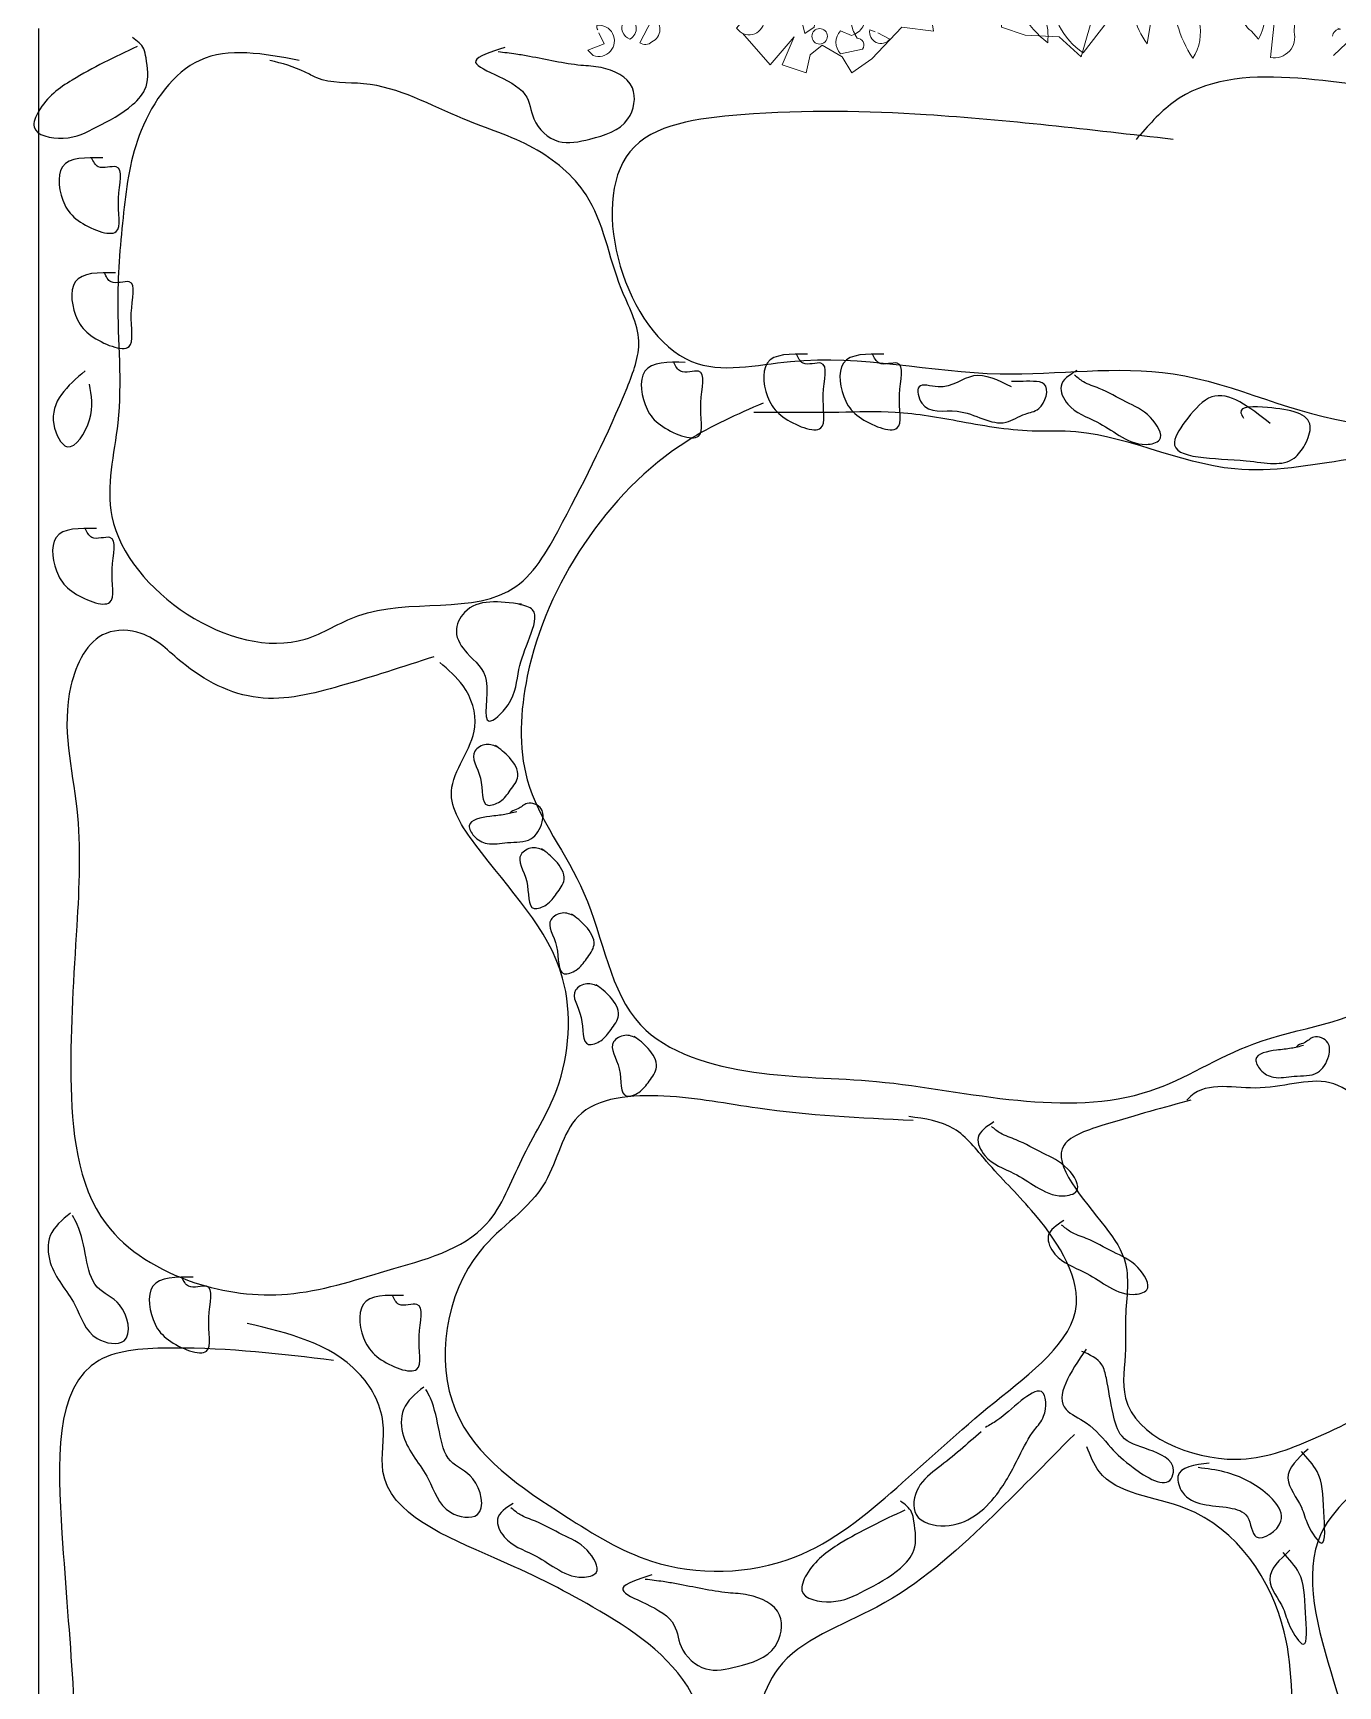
# Model space of a CAD drawing. Extents: x 152 to 700, y -120 to 84.
# Drawn here: x 220.343 to 220.786, y 73.212 to 73.772 of the extents above; entities that cross this region are included whole.
import ezdxf

# ---------------------------------------------------------------- set-up
doc = ezdxf.new("R2010")
doc.units = 0
doc.header["$LTSCALE"] = 0.03
doc.layers.get('0').update_dxf_attribs({"linetype": 'CONTINUOUS'})
doc.layers.add('MUEBLES', color=8, linetype='CONTINUOUS')
doc.layers.add('VEJETACION', color=94, linetype='CONTINUOUS', lineweight=15)

# ---------------------------------------------------------------- blocks, each defined once
blk = doc.blocks.new('A$C01140E55')
at = {"layer": 'VEJETACION'}
for points in [[(1.0283, 0.2597, -0.032425), (0.9766, 0.2221, 0.210526), (0.9352, 0.1929, 0.557053), (0.9248, 0.1628, -0.431534), (0.9389, 0.1722, 0.015289), (0.89, 0.112, 0.162277), (0.8975, 0.1064, -0.030579), (0.9399, 0.1515, -0.355026), (0.9446, 0.1449, -0.161758), (0.9248, 0.1177), (0.906, 0.0979, -0.32045), (0.9154, 0.0725, -0.099014), (0.9145, 0.0621, -0.46698), (0.9098, 0.0499), (0.8759, 0.0179)], [(0.8307, 0.16), (0.8467, 0.1628, -0.352936), (0.8467, 0.1308, -0.5103), (0.8204, 0.1035), (0.811, 0.016, 0.554825), (0.8354, 0.0424), (0.8382, 0.1017, -0.628204), (0.8317, 0.1327, -0.044617), (0.8288, 0.1534, 0.4142), (0.8307, 0.16, 0.205246), (0.8185, 0.1628), (0.8025, 0.1863, 0.298126), (0.81, 0.1365), (0.8307, 0.16)], [(0.7884, 0.0913, -0.35614), (0.7912, 0.1035, 0.302765), (0.7855, 0.1129), (0.7837, 0.1139), (0.7884, 0.1308, -0.618027), (0.7855, 0.1327), (0.7912, 0.1496, -0.499023), (0.7855, 0.0781, 0.420273), (0.7912, 0.0433), (0.7987, 0.0348, 0.254562), (0.7997, 0.0828), (0.7959, 0.0838)], [(0.2708, 0.0734), (0.2802, 0.0697), (0.2605, 0.0461, 0.693726), (0.2887, 0.0527, 0.640244), (0.2943, 0.0819, 0.209961), (0.2878, 0.1205, 0.4142), (0.2765, 0.1148, 0.502121), (0.2821, 0.0932, -0.199463), (0.2501, 0.0574, -0.690872), (0.2708, 0.0734)], [(0.5371, 0.096), (0.5362, 0.096), (0.5484, 0.0885, 0.643906), (0.555, 0.0612, 0.101837), (0.5813, 0.0311, 0.105927), (0.5785, 0.0574, 0.22554), (0.5663, 0.0922, 0.4142), (0.5701, 0.1007, 0.580322), (0.5475, 0.0988), (0.5371, 0.096)], [(0.715, 0.0838, -0.523941), (0.7084, 0.0932), (0.7093, 0.1082, -0.5), (0.7169, 0.1007, 0.072708), (0.715, 0.0499, 0.077194), (0.731, 0.0151, 0.423996), (0.715, 0.0838)], [(0.587, 0.0857, -0.195694), (0.6105, 0.0762), (0.6425, 0.0527), (0.618, 0.0207, -0.258652), (0.5851, 0.0847)], [(0.6933, 0.0866), (0.6839, 0.0301, -0.216599), (0.6698, 0.0904, -0.447189), (0.6971, 0.0838), (0.7027, 0.0819), (0.699, 0.096), (0.6952, 0.0913)], [(0.3819, 0.0678, 0.323349), (0.3903, 0.0687, 0.697281), (0.3875, 0.0781), (0.3819, 0.0668), (0.3922, 0.0621, -0.421158), (0.379, 0.0386), (0.3677, 0.0433, 0.400543), (0.3677, 0.0198), (0.3903, 0.0245, 0.60791), (0.3847, 0.0358, -0.092926), (0.379, 0.0499, -0.257919), (0.3724, 0.0697), (0.3734, 0.0725), (0.3819, 0.0678)], [(0.1475, 0.0574, -0.701004), (0.1504, 0.0348, -0.468369), (0.1438, 0.0527), (0.1475, 0.0574)], [(0.1739, 0.0574, -0.632828), (0.173, 0.032, -0.388977), (0.1607, 0.0311), (0.173, 0.0546)], [(0.3282, 0.0546), (0.3282, 0.0574, -0.669312), (0.3405, 0.0471), (0.331, 0.0405), (0.3282, 0.0518)], [(0.1174, 0.0443, -0.236053), (0.1165, 0.049, -1.2724), (0.1127, 0.0179), (0.1071, 0.0235), (0.124, 0.0301), (0.1184, 0.0414)], [(0.4035, 0.0424), (0.3979, 0.0443, 0.784103), (0.4186, 0.0348), (0.4063, 0.0414)], [(0.8749, 0.0377, -0.368179), (0.8834, 0.0452), (0.8806, 0.0461)]]:
    blk.add_lwpolyline(points, format="xyb", dxfattribs=at)
blk.add_lwpolyline([(0.2665, 0.0411), (0.2952, 0.0082), (0.3199, 0.037), (0.3076, 0.0082), (0.3322, 0), (0.3363, 0.0185), (0.3487, 0.0287), (0.3692, 0.0164), (0.3795, 0), (0.4, 0.0144), (0.4308, 0.0472), (0.4637, 0.0431), (0.4555, 0.0924), (0.4781, 0.0801), (0.4678, 0.0636), (0.5294, 0.0677), (0.5315, 0.0739), (0.5336, 0.0472), (0.5582, 0.039), (0.5931, 0.037), (0.6157, 0.0164), (0.6301, 0.0657), (0.6281, 0.078), (0.6527, 0.0719)], dxfattribs=at)
blk.add_circle((0.3461, 0.0377), 0.008, dxfattribs=at)

msp = doc.modelspace()

# ---------------------------------------------------------------- linework, layer by layer
at = {"ltscale": 0.03}
msp.add_line((220.34528, 73.77313), (220.34528, 72.8168), dxfattribs=at)
at = {"layer": 'MUEBLES', "ltscale": 0.03}
for points in [[(220.37867, 73.76703), (220.35668, 73.75567), (220.3453, 73.74507), (220.34378, 73.73977), (220.35364, 73.73598), (220.36502, 73.73977), (220.37716, 73.74734), (220.38171, 73.7534), (220.38171, 73.76325), (220.38095, 73.76628), (220.37716, 73.77006)], [(220.76267, 73.63929), (220.74282, 73.6483), (220.7347, 73.64109), (220.73019, 73.63298), (220.75455, 73.62668), (220.77078, 73.62758), (220.77439, 73.63208), (220.7762, 73.63839), (220.76176, 73.6447), (220.75274, 73.64289), (220.75364, 73.64109)], [(220.50105, 73.52958), (220.49693, 73.53052), (220.49313, 73.52831), (220.49503, 73.51914), (220.49756, 73.50997), (220.50168, 73.51124), (220.50516, 73.51503), (220.50769, 73.51977), (220.50485, 73.5261), (220.5001, 73.53021)], [(220.51672, 73.49457), (220.51261, 73.49552), (220.50881, 73.49331), (220.51071, 73.48414), (220.51324, 73.47497), (220.51736, 73.47624), (220.52084, 73.48003), (220.52337, 73.48477), (220.52052, 73.4911), (220.51577, 73.49521)], [(220.52687, 73.47247), (220.52275, 73.47342), (220.51896, 73.4712), (220.52086, 73.46204), (220.52339, 73.45287), (220.5275, 73.45413), (220.53098, 73.45793), (220.53352, 73.46267), (220.53067, 73.46899), (220.52592, 73.4731)], [(220.53517, 73.44852), (220.53106, 73.44947), (220.52726, 73.44726), (220.52916, 73.43809), (220.53169, 73.42892), (220.5358, 73.43018), (220.53929, 73.43398), (220.54182, 73.43872), (220.53897, 73.44504), (220.53422, 73.44915)], [(220.54808, 73.43102), (220.54397, 73.43197), (220.54017, 73.42976), (220.54207, 73.42059), (220.5446, 73.41142), (220.54872, 73.41268), (220.5522, 73.41648), (220.55473, 73.42122), (220.55188, 73.42754), (220.54713, 73.43165)], [(220.35609, 73.37169), (220.34926, 73.36412), (220.34926, 73.35503), (220.35761, 73.34064), (220.36519, 73.32927), (220.37429, 73.32852), (220.37278, 73.34064), (220.36519, 73.3467), (220.3614, 73.35654), (220.35837, 73.36791), (220.35685, 73.37094)], [(220.4758, 73.31279), (220.46897, 73.30522), (220.46897, 73.29613), (220.47732, 73.28174), (220.4849, 73.27038), (220.494, 73.26962), (220.49249, 73.28174), (220.4849, 73.2878), (220.48111, 73.29765), (220.47808, 73.30901), (220.47656, 73.31204)], [(220.63887, 73.27113), (220.61687, 73.25977), (220.6055, 73.24917), (220.60398, 73.24386), (220.61384, 73.24008), (220.62522, 73.24386), (220.63735, 73.25144), (220.6419, 73.2575), (220.6419, 73.26735), (220.64114, 73.27038), (220.63735, 73.27416)]]:
    msp.add_spline(points, degree=3, dxfattribs=at)
for points, start_tangent in [([(220.43363, 73.76235), (220.39991, 73.76235), (220.38007, 73.73858), (220.37412, 73.71084), (220.37213, 73.68113), (220.37213, 73.63952), (220.37015, 73.60782), (220.43561, 73.56622), (220.45346, 73.57415), (220.50702, 73.58405), (220.52289, 73.60584), (220.54471, 73.65141), (220.54868, 73.66726), (220.54273, 73.68509), (220.53083, 73.71679), (220.51298, 73.73263), (220.48917, 73.74254), (220.45545, 73.75443), (220.43958, 73.75641), (220.43561, 73.75839), (220.42371, 73.76235)], (0.948808, 0.315855)), ([(220.50329, 73.76672), (220.49343, 73.76218), (220.51012, 73.75082), (220.51315, 73.74248), (220.5215, 73.73491), (220.53211, 73.73567), (220.54501, 73.74248), (220.54653, 73.75309), (220.53591, 73.75991), (220.52908, 73.76066), (220.51164, 73.76369), (220.50708, 73.76445), (220.50102, 73.76521)], (0.894653, 0.446762)), ([(220.72976, 73.73554), (220.64608, 73.74389), (220.58332, 73.74389), (220.54567, 73.73136), (220.56659, 73.66032), (220.60006, 73.66032), (220.67119, 73.65614), (220.72976, 73.65614), (220.79252, 73.63943), (220.83854, 73.64779), (220.87201, 73.68539), (220.8762, 73.71464), (220.8762, 73.75643), (220.85528, 73.75643), (220.81344, 73.75225), (220.72976, 73.74807), (220.71721, 73.73554)], (1, 0)), ([(220.36706, 73.72931), (220.35341, 73.72628), (220.35417, 73.71341), (220.35872, 73.7081), (220.37161, 73.70432), (220.37237, 73.71568), (220.37161, 73.72628), (220.36555, 73.72628), (220.36327, 73.72931)], (0.992302, 0.123845)), ([(220.3714, 73.69033), (220.35775, 73.6873), (220.35851, 73.67443), (220.36306, 73.66912), (220.37595, 73.66534), (220.37671, 73.6767), (220.37595, 73.6873), (220.36988, 73.6873), (220.36761, 73.69033)], (0.992302, 0.123845)), ([(220.56438, 73.66002), (220.55073, 73.65699), (220.55149, 73.64411), (220.55604, 73.63881), (220.56893, 73.63502), (220.56969, 73.64638), (220.56893, 73.65699), (220.56286, 73.65699), (220.56059, 73.66002)], (0.992302, 0.123845)), ([(220.60588, 73.66278), (220.59223, 73.65975), (220.59299, 73.64687), (220.59754, 73.64157), (220.61043, 73.63778), (220.61119, 73.64914), (220.61043, 73.65975), (220.60436, 73.65975), (220.60209, 73.66278)], (0.992302, 0.123845)), ([(220.6317, 73.66278), (220.61805, 73.65975), (220.61881, 73.64687), (220.62336, 73.64157), (220.63625, 73.63778), (220.63701, 73.64914), (220.63625, 73.65975), (220.63019, 73.65975), (220.62791, 73.66278)], (0.992302, 0.123845)), ([(220.36106, 73.65714), (220.35046, 73.639), (220.355, 73.63144), (220.36257, 73.64051), (220.36257, 73.6526)], (0, 1)), ([(220.67501, 73.65173), (220.6621, 73.65541), (220.65011, 73.65173), (220.64365, 73.65173), (220.64458, 73.6462), (220.65657, 73.64344), (220.67317, 73.63976), (220.67962, 73.64252), (220.68423, 73.64436), (220.68608, 73.65265), (220.68239, 73.65357), (220.67778, 73.65357), (220.67501, 73.65357)], (0.894659, -0.446751)), ([(220.69708, 73.65724), (220.69177, 73.65194), (220.69405, 73.64588), (220.70391, 73.63982), (220.71149, 73.63527), (220.72059, 73.63224), (220.72514, 73.63376), (220.72211, 73.64133), (220.71377, 73.64663), (220.70467, 73.65118), (220.69936, 73.65345), (220.69632, 73.65572)], (0.600537, 0.799597)), ([(220.59085, 73.64625), (220.56527, 73.63348), (220.5301, 73.59836), (220.51092, 73.55366), (220.51092, 73.51853), (220.5301, 73.48022), (220.54929, 73.43552), (220.58765, 73.41955), (220.62921, 73.41636), (220.67717, 73.40997), (220.72193, 73.41316), (220.7571, 73.42913), (220.80186, 73.44509), (220.82744, 73.48022), (220.85301, 73.50895), (220.869, 73.54088), (220.869, 73.57281), (220.85621, 73.61752), (220.84342, 73.6271), (220.82104, 73.63029), (220.78907, 73.6271), (220.7507, 73.6239), (220.69316, 73.63668), (220.68357, 73.63668), (220.65799, 73.63987), (220.63561, 73.64306), (220.61643, 73.64306), (220.60044, 73.64306), (220.58765, 73.64306)], (0, 1)), ([(220.3649, 73.60371), (220.35124, 73.60068), (220.352, 73.58781), (220.35655, 73.5825), (220.36945, 73.57872), (220.37021, 73.59008), (220.36945, 73.60068), (220.36338, 73.60068), (220.3611, 73.60371)], (0.992302, 0.123845)), ([(220.509, 73.57804), (220.48964, 73.57528), (220.48687, 73.56883), (220.49056, 73.56146), (220.49701, 73.55225), (220.49794, 73.53844), (220.50439, 73.54396), (220.50808, 73.55594), (220.51177, 73.56699), (220.51269, 73.5762), (220.50808, 73.57804)], (1, 0)), ([(220.47925, 73.56028), (220.44751, 73.55037), (220.41974, 73.54641), (220.39395, 73.5583), (220.38007, 73.5682), (220.36817, 73.5682), (220.35627, 73.55037), (220.35825, 73.50877), (220.35825, 73.46915), (220.35627, 73.41764), (220.36817, 73.36811), (220.39792, 73.3483), (220.42966, 73.34434), (220.46338, 73.35226), (220.49711, 73.36811), (220.50901, 73.3899), (220.52091, 73.41368), (220.52289, 73.45132), (220.49314, 73.49688), (220.4852, 73.51471), (220.49314, 73.5365), (220.48917, 73.55037), (220.48124, 73.5583)], (0, 1)), ([(220.5074, 73.50776), (220.50328, 73.50681), (220.49822, 73.50618), (220.49125, 73.50301), (220.49284, 73.49954), (220.49727, 73.49701), (220.50423, 73.49732), (220.51215, 73.49859), (220.51594, 73.50428), (220.51563, 73.5087), (220.51088, 73.5106), (220.50771, 73.5087), (220.5055, 73.50776), (220.50486, 73.50712)], (0.96483, 0.262875)), ([(220.77393, 73.42854), (220.76982, 73.42759), (220.76475, 73.42696), (220.75779, 73.4238), (220.75937, 73.42032), (220.7638, 73.41779), (220.77077, 73.41811), (220.77868, 73.41937), (220.78248, 73.42507), (220.78216, 73.42949), (220.77741, 73.43139), (220.77425, 73.42949), (220.77203, 73.42854), (220.7714, 73.42791)], (0.96483, 0.262875)), ([(220.73575, 73.41002), (220.70668, 73.40173), (220.69284, 73.39481), (220.70668, 73.36716), (220.7136, 73.35472), (220.7136, 73.33537), (220.7136, 73.32569), (220.7136, 73.3091), (220.75097, 73.28836), (220.77727, 73.29528), (220.80219, 73.31187), (220.80911, 73.34504), (220.81465, 73.37822), (220.8105, 73.3962), (220.79527, 73.40864), (220.7842, 73.41555), (220.75928, 73.41417), (220.73575, 73.4114), (220.73436, 73.41002)], (1, 0)), ([(220.64162, 73.40311), (220.58902, 73.40726), (220.55718, 73.4114), (220.52811, 73.40449), (220.51704, 73.38237), (220.49489, 73.35887), (220.48658, 73.30495), (220.52396, 73.26901), (220.55303, 73.2538), (220.60148, 73.25519), (220.63608, 73.27869), (220.6693, 73.30772), (220.69699, 73.3409), (220.68176, 73.37269), (220.66654, 73.38928), (220.65546, 73.40034), (220.64023, 73.40449)], (1, 0)), ([(220.66898, 73.40263), (220.66367, 73.39733), (220.66595, 73.39127), (220.6758, 73.38521), (220.68339, 73.38066), (220.69249, 73.37763), (220.69704, 73.37915), (220.69401, 73.38672), (220.68566, 73.39203), (220.67656, 73.39657), (220.67125, 73.39884), (220.66822, 73.40112)], (0.600537, 0.799597)), ([(220.69274, 73.36923), (220.68744, 73.36392), (220.68971, 73.35786), (220.69957, 73.3518), (220.70716, 73.34726), (220.71626, 73.34423), (220.72081, 73.34574), (220.71777, 73.35332), (220.70943, 73.35862), (220.70033, 73.36317), (220.69502, 73.36544), (220.69199, 73.36771)], (0.600537, 0.799597)), ([(220.39768, 73.35001), (220.38402, 73.34698), (220.38478, 73.3341), (220.38933, 73.3288), (220.40223, 73.32501), (220.40299, 73.33637), (220.40223, 73.34698), (220.39616, 73.34698), (220.39388, 73.35001)], (0.992302, 0.123845)), ([(220.46897, 73.34385), (220.45532, 73.34082), (220.45608, 73.32795), (220.46063, 73.32264), (220.47352, 73.31886), (220.47428, 73.33022), (220.47352, 73.34082), (220.46746, 73.34082), (220.46518, 73.34385)], (0.992302, 0.123845)), ([(220.44525, 73.32186), (220.39086, 73.32604), (220.36576, 73.32186), (220.35321, 73.26336), (220.35739, 73.16725), (220.35321, 73.1004), (220.38249, 73.02518), (220.45362, 73.03772), (220.49964, 73.1004), (220.55404, 73.13383), (220.56659, 73.20904), (220.53312, 73.23829), (220.49964, 73.255), (220.46199, 73.28425), (220.46199, 73.30097), (220.45362, 73.31768), (220.41597, 73.3344)], (0.986426, -0.164209)), ([(220.85109, 73.3344), (220.80507, 73.28843), (220.77997, 73.26336), (220.78415, 73.21322), (220.80507, 73.1589), (220.84273, 73.11711), (220.89293, 73.11293), (220.93896, 73.138), (220.97243, 73.17561), (220.9808, 73.23411), (220.98498, 73.29261), (220.9808, 73.31768), (220.95151, 73.33022), (220.9264, 73.3135), (220.86365, 73.30933), (220.84273, 73.3344)], (0.894674, 0.446719)), ([(220.7003, 73.32567), (220.69348, 73.30522), (220.7003, 73.30068), (220.70865, 73.29234), (220.71623, 73.28553), (220.72913, 73.28174), (220.72988, 73.28477), (220.72154, 73.29159), (220.71244, 73.29613), (220.70941, 73.30371), (220.70713, 73.31583), (220.70561, 73.32037), (220.69879, 73.32491)], (0.894705, 0.446658)), ([(220.66466, 73.29765), (220.65025, 73.28553), (220.64342, 73.27871), (220.64266, 73.26962), (220.65252, 73.26583), (220.66997, 73.27644), (220.67755, 73.28931), (220.68286, 73.2984), (220.68589, 73.30295), (220.68514, 73.31128), (220.67831, 73.30825), (220.66997, 73.30143), (220.66617, 73.29916)], (0.707635, -0.706579)), ([(220.69629, 73.29679), (220.667, 73.26754), (220.62935, 73.23829), (220.59587, 73.2174), (220.58751, 73.18815), (220.59587, 73.138), (220.61679, 73.09622), (220.69629, 73.0795), (220.74231, 73.10458), (220.77578, 73.138), (220.7716, 73.18815), (220.76742, 73.22993), (220.73394, 73.27172), (220.70466, 73.28425), (220.70047, 73.29261)], (-0.447682, 0.894193)), ([(220.77549, 73.29178), (220.76866, 73.28194), (220.77321, 73.27209), (220.77549, 73.26603), (220.78004, 73.25997), (220.7808, 73.27057), (220.77852, 73.28421), (220.77321, 73.29103)], (1, 0)), ([(220.74202, 73.28704), (220.7314, 73.2825), (220.73292, 73.27719), (220.74885, 73.27189), (220.75491, 73.26886), (220.75795, 73.26204), (220.76629, 73.26735), (220.76402, 73.27416), (220.76174, 73.27644), (220.74733, 73.28401), (220.73823, 73.28553)], (0.707584, 0.706629)), ([(220.50614, 73.27341), (220.50083, 73.2681), (220.50311, 73.26204), (220.51297, 73.25598), (220.52055, 73.25144), (220.52965, 73.24841), (220.5342, 73.24992), (220.53117, 73.2575), (220.52283, 73.2628), (220.51372, 73.26735), (220.50841, 73.26962), (220.50538, 73.27189)], (0.600537, 0.799597)), ([(220.76932, 73.2575), (220.7625, 73.24765), (220.76705, 73.2378), (220.76932, 73.23174), (220.77388, 73.22568), (220.77463, 73.23629), (220.77236, 73.24992), (220.76705, 73.25674)], (1, 0)), ([(220.55316, 73.24917), (220.5433, 73.24462), (220.55999, 73.23326), (220.56302, 73.22493), (220.57137, 73.21735), (220.58198, 73.21811), (220.59488, 73.22493), (220.5964, 73.23553), (220.58578, 73.24235), (220.57895, 73.24311), (220.56151, 73.24614), (220.55696, 73.24689), (220.55089, 73.24765)], (0.894653, 0.446762))]:
    msp.add_spline(points, degree=3, dxfattribs=dict(at, start_tangent=start_tangent))

# ---------------------------------------------------------------- block references
at = {"layer": 'VEJETACION', "xscale": 0.3285883378943026, "yscale": 0.3285883378943026, "zscale": 0.3285883378943026}
msp.add_blockref('A$C01140E55', (220.49624, 73.75811), dxfattribs=at)

doc.saveas('drawing.dxf')
